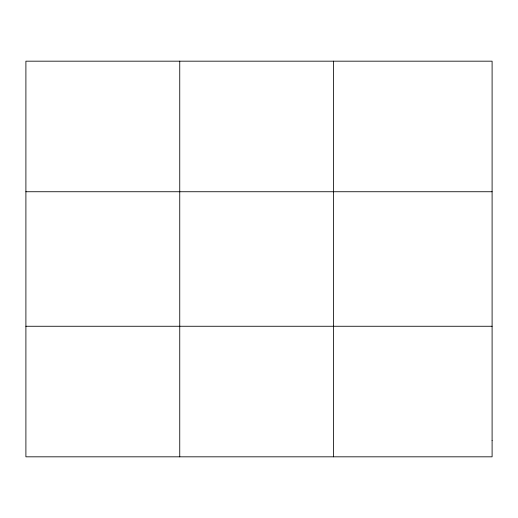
<?xml version="1.0" encoding="UTF-8"?>
<svg xmlns="http://www.w3.org/2000/svg" width="518" height="518" viewBox="0 0 518 518"><rect width="100%" height="100%" fill="white"/><g stroke="black" fill="none" stroke-linecap="round" stroke-linejoin="round"><path stroke-width="0.78" d="M179.746 456.824L179.746 61.176M333.592 456.824L333.592 61.176M25.9 191.738L492.1 191.738M25.9 326.262L492.1 326.262M492.1 440.507L492.1 456.824L25.9 456.824L25.9 61.176L492.1 61.176L492.1 440.507"/></g></svg>
